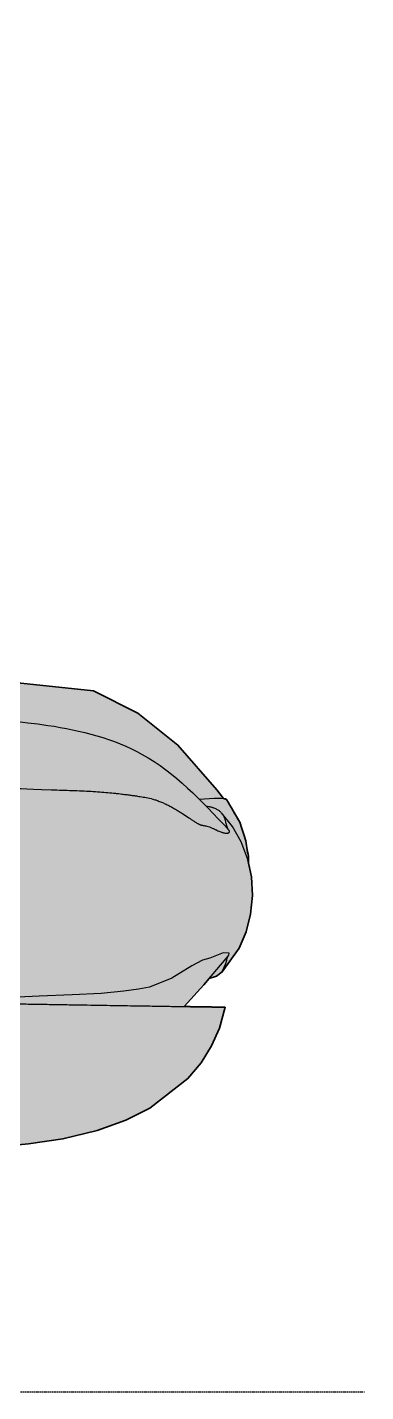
# Model space of a CAD drawing. Header units: millimetres. Extents: x 0 to 5386, y -1444 to 780.
# Drawn here: x 4595 to 4788, y 0 to 779 of the extents above; entities that cross this region are included whole.
import ezdxf

# ---------------------------------------------------------------- set-up
doc = ezdxf.new("R2010")
doc.units = ezdxf.units.MM
doc.linetypes.add('Dots', pattern=[1, 0, -1])
doc.layers.add('Blocks', color=7, linetype='Continuous')
doc.layers.add('Blocks$Fill', color=7, linetype='Continuous', true_color=0xffffff)
for name, color, linetype, lineweight, true_color in [('Blocks$Inner', 7, 'Continuous', 25, 0x007f00), ('Blocks$Outline', 7, 'Continuous', 35, 0xff3f3f), ('Groud', 7, 'Dots', 25, 0x243775)]:
    doc.layers.add(name, color=color, linetype=linetype, lineweight=lineweight, true_color=true_color)

# ---------------------------------------------------------------- blocks, each defined once
blk = doc.blocks.new('Lune Sofa Side')
at = {"layer": 'Blocks$Fill', "extrusion": (0, 0, -1)}
blk.add_hatch(color=256, dxfattribs=at).paths.add_polyline_path([(813.32, 0), (813.83, 0), (813.96, 0), (813.99, 0), (813.99, 0), (814, 0), (814, 0), (814, 0), (814, 0), (814, 0), (817, 3.1), (817, 3.1), (819.01, 91.62), (819.78, 139), (833.89, 139), (833.89, 144.19), (872.23, 144.2), (873.39, 144.24), (875.78, 144.42), (887.78, 145.63), (916.4, 150.72), (923.41, 152.19), (930.32, 153.79), (937.11, 155.54), (943.76, 157.47), (947.03, 158.52), (950.26, 159.62), (953.44, 160.78), (956.58, 161.99), (959.66, 163.28), (962.7, 164.63), (965.68, 166.05), (968.61, 167.55), (971.47, 169.13), (974.28, 170.79), (977.02, 172.53), (979.69, 174.36), (981, 175.31), (982.3, 176.28), (983.58, 177.27), (984.83, 178.29), (986.07, 179.34), (987.29, 180.4), (988.5, 181.5), (989.68, 182.62), (990.99, 183.91), (992.27, 185.23), (993.53, 186.58), (994.76, 187.96), (995.97, 189.37), (997.16, 190.81), (998.33, 192.28), (999.47, 193.77), (1001.69, 196.83), (1003.83, 199.98), (1005.88, 203.22), (1007.85, 206.53), (1009.75, 209.92), (1011.57, 213.36), (1013.32, 216.86), (1015, 220.4), (1016.61, 223.98), (1018.16, 227.6), (1021.08, 234.88), (1023.16, 240.47), (1025.12, 246.08), (1026.96, 251.7), (1028.68, 257.34), (1030.29, 262.99), (1031.79, 268.66), (1034.48, 280.03), (1036.78, 291.46), (1038.72, 302.93), (1040.34, 314.45), (1041.67, 326.01), (1042.73, 337.61), (1043.57, 349.24), (1044.66, 372.58), (1045.46, 419.51), (1045.46, 477.24), (1044.81, 506.03), (1043.44, 534.72), (1042.41, 549), (1041.13, 563.24), (1039.55, 577.42), (1037.66, 591.54), (1035.43, 605.59), (1032.83, 619.57), (1029.84, 633.47), (1026.42, 647.28), (1022.34, 661.8), (1017.88, 676.25), (1008.33, 705.01), (1004.37, 715.11), (1004.34, 715.17), (1004.12, 715.59), (1003.89, 716.01), (1003.65, 716.43), (1003.41, 716.84), (1000.37, 720.87), (1000.1, 721.21), (999.82, 721.53), (999.52, 721.85), (999.22, 722.16), (998.91, 722.47), (998.59, 722.76), (998.27, 723.05), (997.93, 723.33), (997.59, 723.61), (997.25, 723.88), (996.54, 724.39), (995.82, 724.89), (995.08, 725.37), (994.34, 725.83), (993.58, 726.27), (992.82, 726.69), (992.05, 727.09), (991.27, 727.47), (990.48, 727.83), (989.68, 728.17), (988.87, 728.48), (987.98, 728.79), (987.09, 729.07), (983.27, 729.77), (981.73, 730.01), (980.4, 730.19), (967.55, 729.24), (959.95, 726.25), (956.77, 724.98), (952.9, 722.85), (949.33, 719.23), (935.47, 714.96), (932.7, 713.97), (929.4, 721.25), (927.23, 725.54), (924.42, 730.73), (924.41, 730.73), (924.41, 730.74), (924.4, 730.75), (924.4, 730.76), (924.4, 730.76), (924.39, 730.77), (924.39, 730.78), (924.38, 730.78), (924.38, 730.79), (924.37, 730.8), (922.94, 739.69), (919.95, 747.88), (915.51, 755.35), (909.68, 762.05), (902.53, 767.84), (894.21, 772.57), (884.97, 775.99), (875.18, 777.92), (865.32, 778.21), (864.07, 778.03), (864.06, 778.04), (862.71, 778.2), (853.96, 779.2), (844, 778.22), (842.57, 778.07), (842.29, 778.03), (842.14, 778.01), (839.71, 777.47), (837.51, 776.93), (835.49, 776.38), (834.52, 776.08), (833.58, 775.77), (833.23, 775.66), (832.57, 775.42), (826.38, 773.08), (822.03, 771.32), (816.41, 768.88), (800.6, 760.91), (774.65, 742.39), (754.04, 719.1), (749.05, 711.75), (746.33, 707.44), (741.81, 699.88), (737, 691.33), (732.96, 683.72), (726.75, 671.36), (721.69, 660.67), (719, 654.7), (697.37, 596), (582.87, 589.26), (499.27, 576.75), (471.85, 564.83), (451.3, 549.01), (433.28, 527.73), (418.1, 500.79), (405.23, 466.06), (392.94, 417.92), (390.6, 405.4), (370.3, 406.54), (234.69, 408.55), (155.3, 400.25), (129.98, 387.59), (107.07, 369.21), (84.85, 343.79), (81.12, 338.7), (79.9, 338.54), (79.86, 338.52), (79.84, 338.51), (79.78, 338.49), (79.76, 338.48), (79.75, 338.48), (79.74, 338.48), (79.74, 338.47), (79.73, 338.47), (79.72, 338.46), (79.71, 338.46), (79.7, 338.45), (79.69, 338.45), (79.68, 338.44), (79.67, 338.43), (79.65, 338.42), (79.64, 338.42), (79.63, 338.41), (79.62, 338.4), (79.6, 338.39), (79.59, 338.37), (79.56, 338.35), (79.53, 338.32), (79.5, 338.29), (79.46, 338.25), (71.79, 325.21), (68.63, 315.81), (66.88, 305.63), (66.81, 302.06), (65.14, 294.08), (64.57, 283.31), (65.62, 272.73), (68.21, 262.63), (72.23, 253.28), (81.83, 239.85), (85.02, 237.3), (89.2, 235.97), (92.28, 232.32), (103.54, 219.96), (80.06, 219.58), (83.4, 207.61), (87.87, 197.46), (93.84, 187.85), (101.4, 178.83), (123.09, 162.02), (136.75, 155.14), (153.16, 149.14), (172.67, 144.34), (192.25, 141.5), (198.21, 140.98), (221.38, 140.01), (277.51, 139.71), (579.27, 143.64), (579.29, 143.65), (579.29, 143.65), (579.29, 143.65), (770.66, 144.02), (770.66, 139), (784.78, 139), (787.55, 3.1), (787.56, 3.1), (790.55, 0), (790.55, 0)], flags=0)
at = {"layer": 'Blocks$Inner'}
blk.add_line((-87.66, 197.87), (-88.35, 196.74), dxfattribs=at)
for points in [[(-390.6, 405.4), (-370.3, 406.54), (-234.69, 408.55), (-155.3, 400.25), (-129.98, 387.59), (-107.07, 369.21), (-84.85, 343.79), (-81.12, 338.7)], [(-94.92, 338.35), (-86.44, 338.91), (-82.36, 338.87), (-79.9, 338.54)], [(-79.46, 338.25), (-71.79, 325.21), (-68.63, 315.81), (-66.88, 305.63), (-66.81, 302.06)], [(-89.2, 235.97), (-85.02, 237.3), (-81.83, 239.85), (-72.23, 253.28), (-68.21, 262.63), (-65.62, 272.73), (-64.57, 283.31), (-65.14, 294.08), (-67.3, 304.42), (-70.93, 314.04), (-75.94, 322.79), (-82.31, 330.65)], [(-81.79, 239.91), (-79.75, 244.56), (-79.23, 246.52), (-78.9, 247.55), (-78.54, 248.56), (-77.96, 249.28), (-77.79, 250.43), (-81.28, 250.66), (-88.93, 247.5), (-93.08, 246.48), (-99.2, 243.29)], [(-99.2, 243.29), (-110.61, 236.08), (-123.33, 231.01), (-129.59, 229.9), (-137.86, 228.74), (-150.75, 227.45), (-167.34, 226.57), (-186.15, 225.92), (-206.57, 225.03)], [(-103.54, 219.96), (-92.28, 232.32), (-82.8, 243.56), (-78.41, 248.72)], [(-80.06, 219.58), (-83.4, 207.61), (-87.87, 197.46), (-93.84, 187.85), (-101.4, 178.83), (-123.09, 162.02), (-136.75, 155.14), (-153.16, 149.14), (-172.67, 144.34), (-192.25, 141.5), (-198.21, 140.98), (-200.71, 140.82), (-208.83, 140.43), (-221.38, 140.01), (-232.61, 139.8), (-241.44, 139.73), (-252.33, 139.7), (-277.51, 139.71), (-304.84, 139.84), (-333.16, 140.08), (-361.85, 140.41), (-419.26, 141.22), (-534.08, 142.99), (-648.87, 144.65)], [(-82.35, 210.9), (-82.98, 208.8), (-83.57, 207.42)]]:
    blk.add_lwpolyline(points, dxfattribs=at)
for points, knots in [([(-386.87, 385.45), (-348.65, 385.17), (-280.02, 384.68), (-192.94, 385.3), (-121.83, 367.58), (-93.58, 337.37), (-78.45, 321.18)], [0, 0, 0, 0, 114.576766, 205.741876, 262.057959, 327.089827, 327.089827, 327.089827, 327.089827]), ([(-179.09, 343.77), (-175.08, 343.64), (-167.28, 343.39), (-158.26, 342.99), (-151.57, 342.56), (-146.9, 342.19), (-143.31, 341.84), (-140.77, 341.55), (-138.98, 341.34), (-137.43, 341.14), (-135.7, 340.91), (-133.81, 340.66), (-131.48, 340.33), (-128.66, 339.91), (-125.18, 339.35), (-122.06, 338.66), (-119.23, 337.76), (-117.03, 336.93), (-115.19, 336.14), (-113.75, 335.47), (-112.71, 334.96), (-111.67, 334.43), (-110.25, 333.67), (-108.45, 332.66), (-106.33, 331.37), (-103.63, 329.65), (-100.67, 327.64), (-98.98, 326.49), (-98.31, 326.05)], [-0.78715683, -0.78715683, -0.78715683, -0.78715683, -0.77789757, -0.76863831, -0.76400868, -0.75937905, -0.75474943, -0.75243461, -0.7501198, -0.74780498, -0.74549017, -0.74086054, -0.73623091, -0.73160128, -0.72697165, -0.72234202, -0.7200272, -0.71771239, -0.71539757, -0.71424017, -0.71308276, -0.71192535, -0.71076794, -0.70845313, -0.70613831, -0.7038235, -0.69919387, -0.69456424, -0.69456424, -0.69456424, -0.69456424]), ([(-79.9, 338.54), (-79.87, 338.53), (-79.79, 338.49), (-79.66, 338.46), (-79.46, 338.25)], [3, 3, 3, 3, 3.002127913, 3.007336246, 3.007336246, 3.007336246, 3.007336246]), ([(-82.47, 330.81), (-82.69, 331.02), (-83.11, 331.41), (-84.01, 332.08), (-85.15, 332.74), (-86.28, 333.22), (-87.22, 333.54), (-87.96, 333.75), (-88.7, 333.92), (-89.14, 334), (-89.35, 334.04), (-89.89, 334.13), (-90.38, 334.18), (-90.81, 334.2)], [-0.42592593, -0.42592593, -0.42592593, -0.42592593, -0.42361111, -0.4212963, -0.41666667, -0.41203704, -0.40972222, -0.40740741, -0.40509259, -0.40282998, -0.40282998, -0.40282998, -0.39695119, -0.39695119, -0.39695119, -0.39695119]), ([(-79.73, 325.29), (-79.73, 325.31), (-79.78, 325.51), (-79.88, 325.92), (-80.06, 326.58), (-80.23, 327.11), (-80.33, 327.39), (-80.52, 327.91), (-80.77, 328.49), (-81.09, 329.14)], [-0.47882897, -0.47882897, -0.47882897, -0.47882897, -0.47857622, -0.47626141, -0.4739466, -0.4716863, -0.4716863, -0.4716863, -0.46757826, -0.46757826, -0.46757826, -0.46757826]), ([(-98.31, 326.05), (-97.64, 325.61), (-96.67, 325), (-95.87, 324.54), (-95.34, 324.27), (-94.98, 324.09), (-94.68, 323.96), (-94.44, 323.87), (-94.25, 323.79), (-94.07, 323.73), (-93.85, 323.66), (-93.6, 323.58), (-93.32, 323.51), (-92.96, 323.43), (-92.47, 323.33), (-91.71, 323.22), (-90.59, 322.99), (-89.16, 322.54), (-87.85, 322.01), (-86.84, 321.57), (-86.14, 321.25), (-85.48, 320.95), (-84.63, 320.56), (-83.63, 320.12), (-82.73, 319.76), (-82.06, 319.52), (-81.6, 319.37), (-81.14, 319.23), (-80.54, 319.09), (-79.87, 318.99), (-79.22, 318.98), (-78.75, 319.03), (-78.45, 319.1), (-78.26, 319.17), (-78.13, 319.23), (-78.03, 319.29), (-77.96, 319.34), (-77.89, 319.39), (-77.81, 319.48), (-77.73, 319.59), (-77.68, 319.75), (-77.67, 319.91), (-77.7, 320.1), (-77.77, 320.3), (-77.87, 320.51), (-77.96, 320.65), (-78, 320.7)], [-0.6945642, -0.6945642, -0.6945642, -0.6945642, -0.6899361, -0.6853065, -0.6829917, -0.6806769, -0.6783621, -0.6772046, -0.6760472, -0.6748898, -0.6737324, -0.6714176, -0.6691028, -0.666788, -0.6621583, -0.6575287, -0.6528991, -0.6482695, -0.6436398, -0.641325, -0.6390102, -0.6366954, -0.6343806, -0.6297509, -0.6251213, -0.6228065, -0.6204917, -0.6181769, -0.6158621, -0.6112324, -0.6066028, -0.6019732, -0.5973435, -0.5927139, -0.5880843, -0.5857695, -0.5834546, -0.5811398, -0.578825, -0.5741954, -0.5695658, -0.5649361, -0.5603065, -0.5556769, -0.5510472, -0.5464176, -0.5464176, -0.5464176, -0.5464176]), ([(-78, 320.7), (-78.46, 321.17), (-78.49, 321.23), (-78.55, 321.38), (-78.63, 321.62), (-78.73, 321.89), (-78.82, 322.14), (-78.9, 322.38), (-78.96, 322.56), (-79.01, 322.71), (-79.05, 322.82), (-79.08, 322.93), (-79.12, 323.06), (-79.16, 323.18), (-79.2, 323.29), (-79.22, 323.38), (-79.25, 323.48), (-79.29, 323.6), (-79.32, 323.72), (-79.34, 323.79), (-79.36, 323.86), (-79.39, 323.97), (-79.43, 324.11), (-79.47, 324.27), (-79.73, 325.29)], [-0.54641761, -0.54641761, -0.54641761, -0.54641761, -0.54426598, -0.53963635, -0.53500672, -0.53037709, -0.52574746, -0.52111783, -0.5164882, -0.51417339, -0.51185857, -0.50954376, -0.50722894, -0.50259931, -0.5002845, -0.49796968, -0.49565487, -0.49334005, -0.49102524, -0.48871042, -0.48639561, -0.48408079, -0.47945116, -0.47882897, -0.47882897, -0.47882897, -0.47882897]), ([(-371.61, 224.32), (-356.38, 224.08), (-333.73, 223.71), (-303.7, 223.22), (-281.46, 222.86), (-263.22, 222.56), (-248.81, 222.32), (-238.19, 222.15), (-227.67, 221.98), (-217.25, 221.81), (-207.03, 221.64), (-198.81, 221.51), (-192.38, 221.4), (-185.97, 221.3), (-178.11, 221.17), (-169.07, 221.02), (-160.65, 220.89), (-152.87, 220.76), (-145.59, 220.64), (-138.84, 220.53), (-132.59, 220.43), (-126.89, 220.34), (-121.74, 220.25), (-117.07, 220.18), (-112.75, 220.11), (-108.85, 220.04), (-105.42, 219.99), (-102.35, 219.94), (-99.56, 219.89), (-97.09, 219.85), (-95.01, 219.82), (-93.18, 219.79), (-91.48, 219.76), (-89.95, 219.74), (-88.25, 219.71), (-86.41, 219.68), (-84.3, 219.64), (-82.61, 219.62), (-81.36, 219.6), (-80.46, 219.58), (-80.06, 219.58)], [0, 0, 0, 0, 0.047619, 0.0714286, 0.0952381, 0.1190476, 0.1309524, 0.1428571, 0.1547619, 0.1666667, 0.1785714, 0.1904762, 0.1964286, 0.202381, 0.2142857, 0.2261905, 0.2380952, 0.25, 0.2619048, 0.2738095, 0.2857143, 0.297619, 0.3095238, 0.3214286, 0.3333333, 0.3452381, 0.3571429, 0.3690476, 0.3809524, 0.3928571, 0.4047619, 0.4166667, 0.4285714, 0.4404762, 0.452381, 0.4761905, 0.5, 0.5238095, 0.547619, 0.6428571, 0.6428571, 0.6428571, 0.6428571])]:
    blk.add_open_spline(points, degree=3, knots=knots, dxfattribs=at)
blk.add_open_spline([(-204.44, 344.79), (-200.1, 344.57), (-195.81, 344.38), (-179.09, 343.77)], degree=3, dxfattribs=at)
at = {"layer": 'Blocks$Outline'}
for points in [[(-390.6, 405.4), (-370.3, 406.54), (-234.69, 408.55), (-155.3, 400.25), (-129.98, 387.59), (-107.07, 369.21), (-84.85, 343.79), (-81.12, 338.7)], [(-66.81, 302.06), (-65.14, 294.08), (-64.57, 283.31), (-65.62, 272.73), (-68.21, 262.63), (-72.23, 253.28), (-81.83, 239.85), (-85.02, 237.3), (-89.2, 235.97)], [(-89.2, 235.97), (-92.28, 232.32), (-103.54, 219.96)], [(-80.06, 219.58), (-83.4, 207.61), (-87.87, 197.46), (-93.84, 187.85), (-101.4, 178.83), (-123.09, 162.02), (-136.75, 155.14), (-153.16, 149.14), (-172.67, 144.34), (-192.25, 141.5), (-198.21, 140.98)]]:
    blk.add_lwpolyline(points, dxfattribs=at)
for points, knots in [([(-81.12, 338.7), (-80.71, 338.65), (-80.31, 338.59), (-79.9, 338.54), (-79.87, 338.53), (-79.79, 338.49), (-79.66, 338.46), (-79.46, 338.25), (-76.91, 333.9), (-74.35, 329.56), (-71.79, 325.21), (-70.74, 322.08), (-69.69, 318.94), (-68.63, 315.81), (-68.05, 312.41), (-67.46, 309.02), (-66.88, 305.63), (-66.86, 304.44), (-66.83, 303.25), (-66.81, 302.06)], [2.502252, 2.502252, 2.502252, 2.502252, 3, 3, 3, 3.002128, 3.007336, 3.007336, 3.007336, 4.007336, 4.007336, 4.007336, 5.007336, 5.007336, 5.007336, 6.007336, 6.007336, 6.007336, 7.007336, 7.007336, 7.007336, 7.007336]), ([(-103.54, 219.96), (-103.15, 219.95), (-101.78, 219.93), (-99.56, 219.89), (-97.09, 219.85), (-95.01, 219.82), (-93.18, 219.79), (-91.48, 219.76), (-89.95, 219.74), (-88.25, 219.71), (-86.41, 219.68), (-84.3, 219.64), (-82.61, 219.62), (-81.36, 219.6), (-80.46, 219.58), (-80.06, 219.58)], [0.3644844, 0.3644844, 0.3644844, 0.3644844, 0.3690476, 0.3809524, 0.3928571, 0.4047619, 0.4166667, 0.4285714, 0.4404762, 0.452381, 0.4761905, 0.5, 0.5238095, 0.547619, 0.6428571, 0.6428571, 0.6428571, 0.6428571])]:
    blk.add_open_spline(points, degree=3, knots=knots, dxfattribs=at)

msp = doc.modelspace()

# ---------------------------------------------------------------- linework, layer by layer
at = {"layer": 'Groud'}
msp.add_lwpolyline([(3648.5, 0), (4787.62, 0)], dxfattribs=at)

# ---------------------------------------------------------------- block references
at = {"layer": 'Blocks'}
msp.add_blockref('Lune Sofa Side', (4787.62, 0), dxfattribs=at)

doc.saveas('drawing.dxf')
